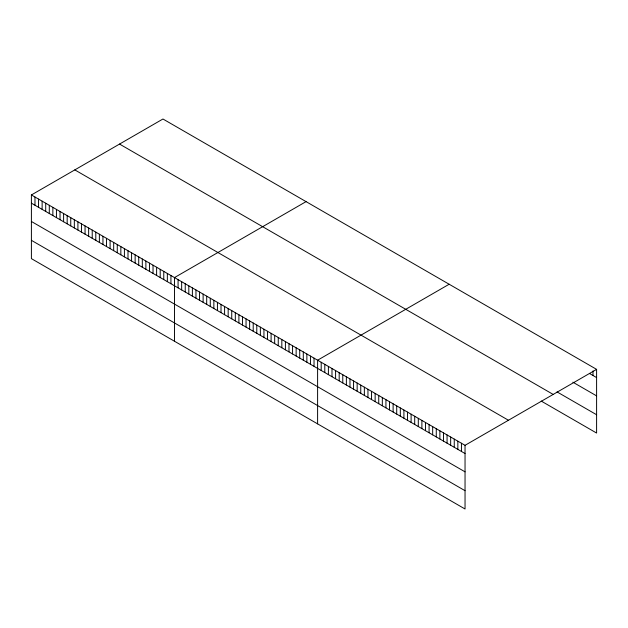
<?xml version="1.0" encoding="UTF-8"?>
<svg xmlns="http://www.w3.org/2000/svg" width="628" height="628" viewBox="0 0 628 628"><rect width="100%" height="100%" fill="white"/><g stroke="black" fill="none" stroke-linecap="round" stroke-linejoin="round"><path stroke-width="0.94" d="M31.4 194.955L465.042 445.323L465.042 508.994L31.4 258.634L31.4 194.955L162.958 119.006L596.6 369.366L596.6 433.045L541.218 401.072M306.056 201.627L174.506 277.576L174.506 341.255M449.161 284.241L317.603 360.197L317.603 423.869M465.042 445.323L596.6 369.366M589.409 373.432L596.6 377.585M572.869 382.177L596.6 395.883M557.044 391.903L596.6 414.739M119.54 144.071L553.19 394.431M74.811 169.89L508.46 420.258M31.4 203.174L465.042 453.534M31.4 221.472L465.042 471.84M31.4 240.328L465.042 490.696M593.005 370.944L593.005 375.505M461.447 443.242L461.447 451.461M457.851 441.17L457.851 449.381M454.256 439.09L454.256 447.309M450.661 437.017L450.661 445.228M447.065 434.937L447.065 443.156M443.47 432.865L443.47 441.076M439.875 430.784L439.875 439.003M436.272 428.712L436.272 436.923M432.676 426.632L432.676 434.851M429.081 424.559L429.081 432.77M425.486 422.479L425.486 430.698M421.89 420.407L421.89 428.618M418.295 418.327L418.295 426.545M414.7 416.254L414.7 424.465M411.105 414.174L411.105 422.393M407.509 412.101L407.509 420.313M403.914 410.021L403.914 418.24M400.319 407.949L400.319 416.16M396.715 405.876L396.715 414.088M393.12 403.796L393.12 412.007M389.525 401.724L389.525 409.935M385.93 399.644L385.93 407.862M382.334 397.571L382.334 405.782M378.739 395.491L378.739 403.71M375.144 393.418L375.144 401.63M371.548 391.338L371.548 399.557M367.953 389.266L367.953 397.477M364.358 387.186L364.358 395.404M360.755 385.113L360.755 393.324M357.159 383.033L357.159 391.252M353.564 380.961L353.564 389.172M349.969 378.88L349.969 387.099M346.373 376.808L346.373 385.019M342.778 374.728L342.778 382.947M339.183 372.655L339.183 380.866M335.588 370.575L335.588 378.794M331.992 368.503L331.992 376.714M328.397 366.422L328.397 374.641M324.794 364.35L324.794 372.561M321.198 362.27L321.198 370.489M314.031 358.133L314.031 366.344M310.452 356.068L310.452 364.279M306.872 354.004L306.872 362.215M303.293 351.931L303.293 360.15M299.721 349.867L299.721 358.086M296.141 347.802L296.141 356.021M292.562 345.738L292.562 353.957M288.982 343.673L288.982 351.884M285.41 341.608L285.41 349.82M281.831 339.544L281.831 347.755M278.251 337.479L278.251 345.69M274.671 335.415L274.671 343.626M271.1 333.342L271.1 341.561M267.52 331.278L267.52 339.497M263.941 329.213L263.941 337.432M260.361 327.149L260.361 335.36M256.789 325.084L256.789 333.295M253.21 323.02L253.21 331.231M249.63 320.955L249.63 329.166M246.05 318.891L246.05 327.102M242.479 316.818L242.479 325.037M238.899 314.754L238.899 322.973M235.319 312.689L235.319 320.908M231.74 310.625L231.74 318.843M228.168 308.56L228.168 316.771M224.589 306.495L224.589 314.707M221.009 304.431L221.009 312.642M217.437 302.366L217.437 310.577M213.858 300.294L213.858 308.513M210.278 298.229L210.278 306.448M206.698 296.165L206.698 304.384M203.127 294.1L203.127 302.319M199.547 292.036L199.547 300.247M195.967 289.971L195.967 298.182M192.388 287.907L192.388 296.118M188.816 285.842L188.816 294.053M185.236 283.778L185.236 291.989M181.657 281.705L181.657 289.924M178.077 279.641L178.077 287.86M170.926 275.511L170.926 283.723M167.346 273.447L167.346 281.658M163.767 271.382L163.767 279.593M160.195 269.318L160.195 277.529M156.615 267.253L156.615 275.464M153.036 265.181L153.036 273.4M149.456 263.116L149.456 271.335M145.884 261.052L145.884 269.271M142.305 258.987L142.305 267.206M138.725 256.923L138.725 265.134M135.146 254.858L135.146 263.069M131.574 252.794L131.574 261.005M127.994 250.729L127.994 258.94M124.415 248.664L124.415 256.876M120.843 246.592L120.843 254.811M117.263 244.528L117.263 252.746M113.684 242.463L113.684 250.682M110.104 240.398L110.104 248.609M106.532 238.334L106.532 246.545M102.953 236.269L102.953 244.48M99.373 234.205L99.373 242.416M95.794 232.14L95.794 240.351M92.222 230.068L92.222 238.287M88.642 228.003L88.642 236.222M85.063 225.939L85.063 234.158M81.483 223.874L81.483 232.093M77.911 221.81L77.911 230.021M74.332 219.745L74.332 227.956M70.752 217.681L70.752 225.892M67.172 215.616L67.172 223.827M63.601 213.544L63.601 221.763M60.021 211.479L60.021 219.698M56.442 209.414L56.442 217.633M52.862 207.35L52.862 215.569M49.29 205.285L49.29 213.496M45.711 203.221L45.711 211.432M42.131 201.156L42.131 209.367M38.551 199.092L38.551 207.303M34.98 197.027L34.98 205.238"/></g></svg>
